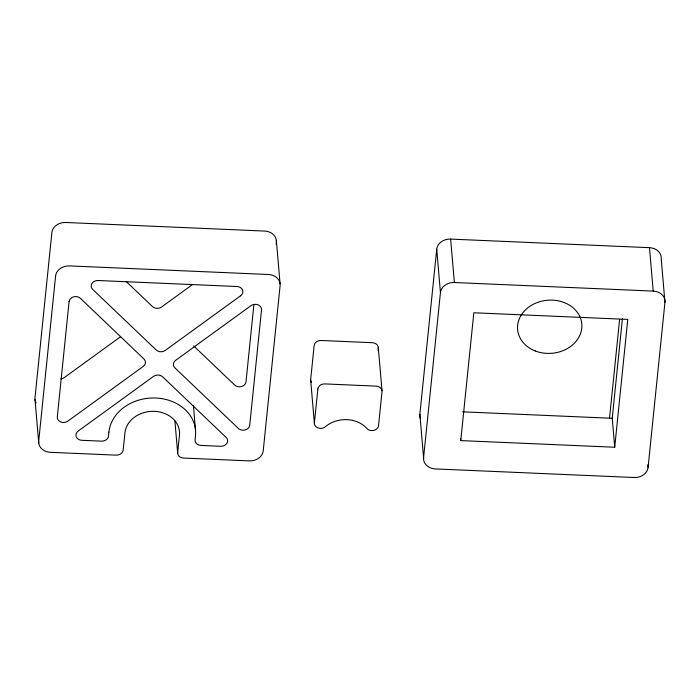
<?xml version="1.0" encoding="UTF-8"?>
<svg xmlns="http://www.w3.org/2000/svg" width="700" height="700" viewBox="0 0 700 700"><rect width="100%" height="100%" fill="white"/><g stroke="black" fill="none" stroke-linecap="round" stroke-linejoin="round"><path stroke-width="1.05" d="M253.899 304.579L246.015 381.745A6.449 5.32 -4.9 0 1 241.553 386.496A6.449 5.32 -4.9 0 1 234.675 385.044L193.664 345.896M276.15 244.44L276.369 242.27A12.889 10.649 -4.9 0 0 264.626 231.061L65.782 222.486A12.889 10.649 -4.9 0 0 51.87 232.584L35 397.688A12.889 10.649 -4.9 0 0 36.111 402.973M378.07 350.42L378.28 348.311A6.449 5.32 -4.9 0 0 372.409 342.703L321.099 340.489A6.449 5.32 -4.9 0 0 314.142 345.537L310.686 379.356A6.449 5.32 -4.9 0 0 311.526 382.454M419.86 414.295L436.73 249.191A12.889 10.649 -4.9 0 1 450.642 239.094L649.495 247.678A12.889 10.649 -4.9 0 1 661.229 258.877L664.956 302.304L648.086 467.407A12.889 10.649 -4.9 0 1 634.165 477.505L435.321 468.921A12.889 10.649 -4.9 0 1 423.588 457.721L419.86 414.295A12.889 10.649 -4.9 0 0 420.359 418.259M423.588 457.721L440.449 292.618L436.73 249.191M460.766 440.598L473.83 312.777L627.769 319.419L614.714 447.239L460.766 440.598L460.582 438.454M609.543 417.944L619.622 319.34M614.714 447.239L612.229 418.294L622.414 318.64M120.61 336.717L64.146 377.685A6.449 5.32 -4.9 0 1 60.716 378.998M192.15 284.804L161.569 306.994A6.449 5.32 -4.9 0 1 152.495 306.6L126.035 281.348M440.449 292.618A12.889 10.649 -4.9 0 1 454.37 282.52L653.214 291.095A12.889 10.649 -4.9 0 1 664.956 302.304M462.656 411.836L612.229 418.294M649.495 247.678L653.214 291.095M647.85 464.695L648.086 467.407M450.642 239.094L454.37 282.52M378.271 347.331L381.999 390.757M310.678 380.135L314.396 423.561M276.351 240.328L280.079 283.745M193.393 405.379L195.44 429.266M174.904 420.866L177.695 453.425M35.018 399.63L38.736 443.056M55.589 276.001L38.719 441.105A12.889 10.649 -4.9 0 0 50.461 452.314L116.209 455.149A6.449 5.32 -4.9 0 0 123.165 450.1L124.941 432.793A27.387 22.627 -4.9 0 1 154.508 411.338A27.387 22.627 -4.9 0 1 179.463 435.146L177.686 452.454A6.449 5.32 -4.9 0 0 183.558 458.062L249.305 460.898A12.889 10.649 -4.9 0 0 263.226 450.8L280.096 285.696A12.889 10.649 -4.9 0 0 268.354 274.488L69.51 265.904A12.889 10.649 -4.9 0 0 55.589 276.001M69.081 301.63L57.304 416.868A6.449 5.32 -4.9 0 0 60.76 421.96A6.449 5.32 -4.9 0 0 67.874 421.102L143.15 366.485A6.449 5.32 -4.9 0 0 143.92 358.951L80.413 298.34A6.449 5.32 -4.9 0 0 73.544 296.887A6.449 5.32 -4.9 0 0 69.081 301.63M108.902 432.101L108.491 436.1A6.449 5.32 -4.9 0 1 101.535 441.149L81.856 440.3A6.449 5.32 -4.9 0 1 76.265 436.756A6.449 5.32 -4.9 0 1 78.251 431.007L153.528 376.39A6.449 5.32 -4.9 0 1 162.601 376.775L226.1 437.386A6.449 5.32 -4.9 0 1 226.896 443.249A6.449 5.32 -4.9 0 1 220.64 446.285L200.961 445.436A6.449 5.32 -4.9 0 1 195.09 439.836L195.492 435.838A43.505 35.936 -4.9 0 0 155.873 398.02A43.505 35.936 -4.9 0 0 108.902 432.101M261.511 309.934L249.734 425.171A6.449 5.32 -4.9 0 1 245.271 429.922A6.449 5.32 -4.9 0 1 238.402 428.461L174.895 367.85A6.449 5.32 -4.9 0 1 175.665 360.316L250.941 305.699A6.449 5.32 -4.9 0 1 258.055 304.85A6.449 5.32 -4.9 0 1 261.511 309.934M317.861 388.964L314.405 422.783A6.449 5.32 -4.9 0 0 318.098 427.963A6.449 5.32 -4.9 0 0 325.36 426.72A27.387 22.627 -4.9 0 1 366.896 428.514A6.449 5.32 -4.9 0 0 373.835 430.369A6.449 5.32 -4.9 0 0 378.551 425.547L382.007 391.729A6.449 5.32 -4.9 0 0 376.136 386.129L324.817 383.915A6.449 5.32 -4.9 0 0 317.861 388.964M240.564 295.794L165.287 350.42A6.449 5.32 -4.9 0 1 156.222 350.026L92.715 289.415A6.449 5.32 -4.9 0 1 91.919 283.553A6.449 5.32 -4.9 0 1 98.184 280.516L236.959 286.51A6.449 5.32 -4.9 0 1 242.55 290.054A6.449 5.32 -4.9 0 1 240.564 295.794M535.264 350.963A32.226 26.617 -4.9 0 0 581.84 324.328A32.226 26.617 -4.9 0 0 532.026 304.964A32.226 26.617 -4.9 0 0 535.264 350.963"/></g></svg>
